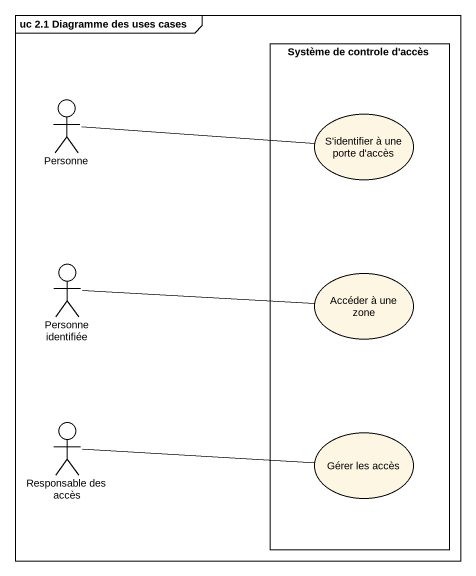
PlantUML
@startuml
mainframe uc 2.1 Diagramme des uses cases
rectangle "Système de controle d'accès" as Système_de_controle_d_accès {
  usecase "S'identifier à une porte d'accès" as S_identifier_à_une_porte_d
  usecase "Accéder à une zone" as Accéder_à_une_zone
  usecase "Gérer les accès" as Gérer_les_accès
}
actor Personne
actor "Personne identifiée" as Personne_identifiée
actor "Responsable des accès" as Responsable_des_accès
Personne -right- S_identifier_à_une_porte_d
Personne_identifiée -right- Accéder_à_une_zone
Responsable_des_accès -right- Gérer_les_accès
@enduml
